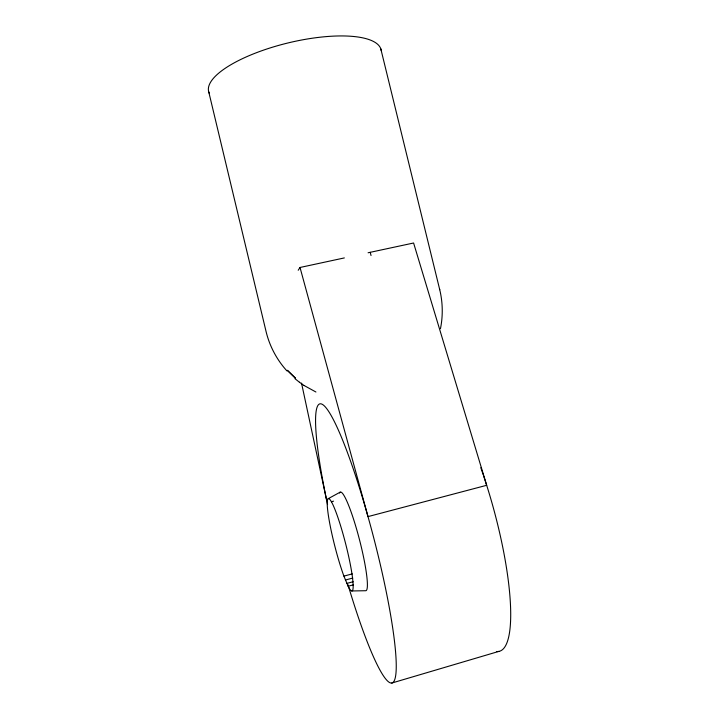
<?xml version="1.0" encoding="UTF-8"?>
<svg xmlns="http://www.w3.org/2000/svg" width="719" height="719" viewBox="0 0 719 719"><rect width="100%" height="100%" fill="white"/><g stroke="black" fill="none" stroke-linecap="round" stroke-linejoin="round"><path stroke-width="1.08" d="M440.468 328.664C443.066 315.821 442.814 302.429 439.731 289.694L380.8 48.838M298.205 270.245L300.021 267.477L344.347 257.923M328.17 498.707L340.141 492.173M391.783 683.05L498.968 651.36M348.14 586.246A47.652 5.527 75.6 0 0 352.984 582.318L352.598 578.507A47.652 5.527 75.6 0 0 336.429 513.312A47.652 5.527 75.6 0 0 327.765 510.912A47.652 5.527 75.6 0 0 343.898 576.108L348.14 586.246L353.451 584.817M346.81 583.415L353.155 581.725M345.39 580.017L352.759 578.067M331.396 501.736L333.571 501.161M343.898 576.108L352.283 573.897M368.083 252.773L413.596 243.004L486.673 485.298L367.993 516.61L300.021 267.477M351.744 590.964L365.567 590.721A50.941 6.543 75.5 0 0 358.691 536.698A50.941 6.543 75.5 0 0 339.53 493.036M315.92 392.008L304.029 385.474M295.024 378.733L299.562 382.337M299.419 382.247L304.146 385.555M286.926 370.905C276.842 359.806 269.598 346.172 266.084 331.585L208.744 91.861M439.615 289.236L439.731 289.694M370.24 252.306L371.031 255.533M301.522 383.11L326.453 499.328M209.409 93.533A88.707 28.472 -13.6 0 1 286.108 43.419A88.707 28.472 -13.6 0 1 381.232 50.582M483.617 475.906A141.346 32.445 74.5 0 1 496.856 651.531M480.813 467.736A141.346 32.445 74.5 0 1 483.267 474.873M327.558 504.576A144.142 18.649 75.5 0 1 337.939 429.117A144.142 18.649 75.5 0 1 395.899 656.285A144.142 18.649 75.5 0 1 348.023 584.799M287.393 370.357L295.518 378.293L287.393 370.357"/></g></svg>
